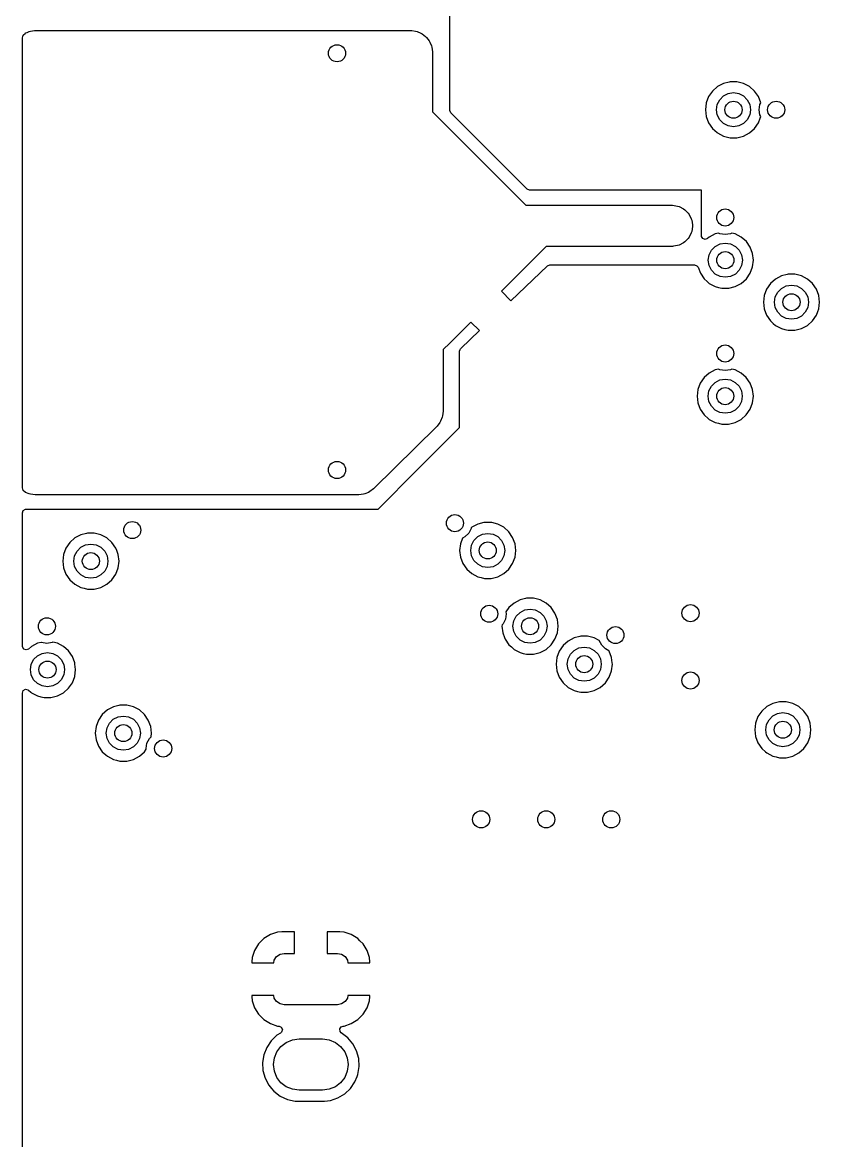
# Model space of a CAD drawing. Extents: x 106.8 to 191.4, y -142.2 to -57.6.
# Drawn here: x 106.76 to 125.44, y -102.57 to -76.39 of the extents above; entities that cross this region are included whole.
import ezdxf

# ---------------------------------------------------------------- set-up
doc = ezdxf.new("R2010")
doc.units = 0
doc.layers.add('BLACK', color=7, linetype='CONTINUOUS')

msp = doc.modelspace()

# ---------------------------------------------------------------- linework, layer by layer
at = {"layer": 'BLACK', "linetype": 'CONTINUOUS'}
for p, q in [((116.775, -77.2165), (116.775, -76.1746)), ((106.763, -76.7554), (106.783, -76.6873)), ((106.783, -76.6873), (106.836, -76.6408)), ((106.836, -76.6408), (106.84, -76.639)), ((106.84, -76.639), (106.875, -76.6246)), ((106.875, -76.6246), (106.923, -76.6047)), ((106.923, -76.6047), (106.955, -76.5961)), ((106.955, -76.5961), (107.046, -76.5842)), ((107.046, -76.5842), (107.062, -76.5821)), ((107.062, -76.5821), (107.078, -76.581)), ((107.078, -76.581), (115.853, -76.581)), ((115.853, -76.581), (115.869, -76.5821)), ((115.869, -76.5821), (115.888, -76.5845)), ((115.888, -76.5845), (115.976, -76.5961)), ((115.976, -76.5961), (116.008, -76.6047)), ((116.008, -76.6047), (116.1, -76.6427)), ((116.1, -76.6427), (116.128, -76.6592)), ((116.128, -76.6592), (116.207, -76.7197)), ((106.763, -87.2778), (106.763, -76.7554)), ((116.207, -76.7197), (116.23, -76.7429)), ((116.23, -76.7429), (116.291, -76.8218)), ((116.291, -76.8218), (116.307, -76.8503)), ((116.307, -76.8503), (116.345, -76.9422)), ((116.345, -76.9422), (116.354, -76.974)), ((116.354, -76.974), (116.368, -77.0808)), ((116.368, -77.0808), (116.369, -77.0973)), ((116.369, -77.0973), (116.369, -78.2715)), ((116.775, -78.4352), (116.775, -77.2165)), ((122.928, -77.998), (122.838, -78.1288)), ((123.047, -77.8926), (122.928, -77.998)), ((123.188, -77.8187), (123.047, -77.8926)), ((123.316, -77.787), (123.188, -77.8187)), ((123.342, -77.7807), (123.316, -77.787)), ((123.501, -77.7807), (123.342, -77.7807)), ((123.531, -77.7882), (123.501, -77.7807)), ((123.655, -77.8187), (123.531, -77.7882)), ((123.796, -77.8926), (123.655, -77.8187)), ((123.915, -77.998), (123.796, -77.8926)), ((123.796, -77.8926), (123.796, -77.8926)), ((124.005, -78.1288), (123.915, -77.998)), ((122.838, -78.1288), (122.781, -78.2774)), ((123.041, -78.3116), (123.098, -78.2001)), ((123.098, -78.2001), (123.186, -78.1116)), ((123.186, -78.1116), (123.298, -78.0548)), ((123.298, -78.0548), (123.421, -78.0352)), ((123.421, -78.0352), (123.545, -78.0548)), ((123.545, -78.0548), (123.657, -78.1116)), ((123.657, -78.1116), (123.745, -78.2001)), ((123.745, -78.2001), (123.802, -78.3116)), ((124.06, -78.2733), (124.005, -78.1288)), ((116.369, -78.2715), (116.369, -78.2715)), ((116.369, -78.2715), (116.369, -78.486)), ((116.369, -78.486), (118.553, -80.6704)), ((116.775, -78.4496), (116.775, -78.4352)), ((116.776, -78.4573), (116.775, -78.4496)), ((116.801, -78.5117), (116.776, -78.4573)), ((117.751, -79.4614), (116.801, -78.5117)), ((122.781, -78.2774), (122.762, -78.4352)), ((122.762, -78.4352), (122.781, -78.593)), ((123.021, -78.4352), (123.041, -78.3116)), ((123.041, -78.5588), (123.021, -78.4352)), ((123.802, -78.3116), (123.821, -78.4352)), ((123.821, -78.4352), (123.802, -78.5588)), ((124.021, -78.4352), (124.04, -78.3116)), ((124.04, -78.5588), (124.021, -78.4352)), ((124.04, -78.3116), (124.06, -78.2733)), ((122.781, -78.593), (122.781, -78.593)), ((122.781, -78.593), (122.838, -78.7416)), ((122.838, -78.7416), (122.928, -78.8724)), ((123.098, -78.6703), (123.041, -78.5588)), ((123.186, -78.7588), (123.098, -78.6703)), ((123.298, -78.8156), (123.186, -78.7588)), ((123.657, -78.7588), (123.545, -78.8156)), ((123.745, -78.6703), (123.657, -78.7588)), ((123.802, -78.5588), (123.745, -78.6703)), ((123.915, -78.8724), (124.005, -78.7416)), ((124.005, -78.7416), (124.048, -78.6295)), ((124.06, -78.5971), (124.04, -78.5588)), ((124.048, -78.6295), (124.06, -78.5971)), ((122.928, -78.8724), (123.036, -78.9686)), ((123.036, -78.9686), (123.047, -78.9778)), ((123.047, -78.9778), (123.188, -79.0517)), ((123.188, -79.0517), (123.249, -79.0667)), ((123.421, -78.8352), (123.298, -78.8156)), ((123.545, -78.8156), (123.421, -78.8352)), ((123.501, -79.0897), (123.655, -79.0517)), ((123.655, -79.0517), (123.796, -78.9778)), ((123.796, -78.9778), (123.915, -78.8724)), ((123.249, -79.0667), (123.342, -79.0897)), ((123.342, -79.0897), (123.342, -79.0897)), ((123.342, -79.0897), (123.501, -79.0897)), ((123.501, -79.0897), (123.501, -79.0897)), ((118.579, -80.2891), (117.751, -79.4614)), ((118.584, -80.2942), (118.579, -80.2891)), ((118.641, -80.3148), (118.584, -80.2942)), ((122.668, -80.3148), (118.641, -80.3148)), ((122.668, -80.6196), (122.668, -80.3148)), ((122.668, -80.3148), (122.668, -80.3148)), ((122.668, -81.3841), (122.668, -80.6196)), ((118.553, -80.6704), (121.973, -80.6704)), ((121.973, -80.6704), (121.992, -80.6719)), ((121.992, -80.6719), (122.112, -80.6909)), ((122.112, -80.6909), (122.149, -80.7031)), ((122.149, -80.7031), (122.248, -80.7535)), ((122.248, -80.7535), (122.28, -80.7767)), ((122.28, -80.7767), (122.359, -80.8552)), ((122.359, -80.8552), (122.382, -80.8871)), ((122.382, -80.8871), (122.432, -80.9861)), ((122.432, -80.9861), (122.445, -81.0236)), ((122.445, -81.0236), (122.462, -81.1333)), ((122.462, -81.1333), (122.462, -81.1727)), ((122.432, -81.3199), (122.382, -81.4189)), ((122.445, -81.2824), (122.432, -81.3199)), ((122.462, -81.1727), (122.445, -81.2824)), ((122.67, -81.4017), (122.668, -81.3841)), ((122.702, -81.4529), (122.67, -81.4017)), ((122.995, -81.3409), (122.854, -81.4148)), ((123.071, -81.3221), (122.995, -81.3409)), ((123.103, -81.3383), (123.071, -81.3221)), ((123.227, -81.3579), (123.103, -81.3383)), ((123.35, -81.3383), (123.227, -81.3579)), ((123.383, -81.3215), (123.35, -81.3383)), ((123.462, -81.3409), (123.383, -81.3215)), ((123.603, -81.4148), (123.462, -81.3409)), ((119.036, -81.6356), (118.884, -81.7873)), ((121.973, -81.6356), (119.036, -81.6356)), ((121.992, -81.634), (121.973, -81.6356)), ((122.018, -81.6299), (121.992, -81.634)), ((122.112, -81.6151), (122.018, -81.6299)), ((122.149, -81.6029), (122.112, -81.6151)), ((122.248, -81.5525), (122.149, -81.6029)), ((122.28, -81.5293), (122.248, -81.5525)), ((122.359, -81.4508), (122.28, -81.5293)), ((122.382, -81.4189), (122.359, -81.4508)), ((122.759, -81.472), (122.702, -81.4529)), ((122.814, -81.4499), (122.759, -81.472)), ((122.854, -81.4148), (122.814, -81.4499)), ((122.905, -81.7223), (122.993, -81.6338)), ((122.993, -81.6338), (123.105, -81.577)), ((123.105, -81.577), (123.229, -81.5574)), ((123.229, -81.5574), (123.352, -81.577)), ((123.352, -81.577), (123.464, -81.6338)), ((123.464, -81.6338), (123.552, -81.7223)), ((123.722, -81.5202), (123.603, -81.4148)), ((123.603, -81.4148), (123.603, -81.4148)), ((123.812, -81.651), (123.722, -81.5202)), ((123.869, -81.7996), (123.812, -81.651)), ((118.884, -81.7873), (117.986, -82.6861)), ((118.884, -81.7873), (118.884, -81.7873)), ((122.829, -81.9574), (122.848, -81.8338)), ((122.848, -81.8338), (122.905, -81.7223)), ((123.552, -81.7223), (123.609, -81.8338)), ((123.609, -81.8338), (123.629, -81.9574)), ((123.888, -81.9574), (123.869, -81.7996)), ((118.205, -82.9059), (119.061, -82.0916)), ((119.061, -82.0916), (119.117, -82.0676)), ((119.117, -82.0676), (119.122, -82.0674)), ((119.122, -82.0674), (122.51, -82.0674)), ((122.51, -82.0674), (122.566, -82.088)), ((122.566, -82.088), (122.592, -82.1241)), ((122.592, -82.1241), (122.645, -82.2638)), ((122.848, -82.081), (122.829, -81.9574)), ((122.905, -82.1925), (122.848, -82.081)), ((122.993, -82.281), (122.905, -82.1925)), ((123.552, -82.1925), (123.464, -82.281)), ((123.609, -82.081), (123.552, -82.1925)), ((123.629, -81.9574), (123.609, -82.081)), ((123.812, -82.2638), (123.869, -82.1152)), ((123.869, -82.1152), (123.888, -81.9574)), ((122.645, -82.2638), (122.735, -82.3946)), ((122.735, -82.3946), (122.804, -82.4558)), ((122.804, -82.4558), (122.854, -82.5)), ((123.105, -82.3378), (122.993, -82.281)), ((123.229, -82.3574), (123.105, -82.3378)), ((123.352, -82.3378), (123.229, -82.3574)), ((123.464, -82.281), (123.352, -82.3378)), ((123.603, -82.5), (123.722, -82.3946)), ((123.722, -82.3946), (123.812, -82.2638)), ((124.405, -82.3986), (124.286, -82.504)), ((124.546, -82.3247), (124.405, -82.3986)), ((124.675, -82.293), (124.546, -82.3247)), ((124.7, -82.2867), (124.675, -82.293)), ((124.859, -82.2867), (124.7, -82.2867)), ((124.889, -82.2942), (124.859, -82.2867)), ((125.013, -82.3247), (124.889, -82.2942)), ((125.154, -82.3986), (125.013, -82.3247)), ((125.273, -82.504), (125.154, -82.3986)), ((125.154, -82.3986), (125.154, -82.3986)), ((117.986, -82.6861), (118.205, -82.9059)), ((122.854, -82.5), (122.995, -82.5739)), ((122.995, -82.5739), (123.072, -82.5929)), ((123.072, -82.5929), (123.149, -82.6119)), ((123.149, -82.6119), (123.149, -82.6119)), ((123.149, -82.6119), (123.308, -82.6119)), ((123.308, -82.6119), (123.462, -82.5739)), ((123.308, -82.6119), (123.308, -82.6119)), ((123.462, -82.5739), (123.603, -82.5)), ((124.196, -82.6348), (124.139, -82.7834)), ((124.286, -82.504), (124.196, -82.6348)), ((124.399, -82.8176), (124.456, -82.7061)), ((124.456, -82.7061), (124.544, -82.6176)), ((124.544, -82.6176), (124.656, -82.5608)), ((124.656, -82.5608), (124.779, -82.5412)), ((124.779, -82.5412), (124.903, -82.5608)), ((124.903, -82.5608), (125.015, -82.6176)), ((125.015, -82.6176), (125.103, -82.7061)), ((125.103, -82.7061), (125.16, -82.8176)), ((125.363, -82.6348), (125.273, -82.504)), ((125.42, -82.7834), (125.363, -82.6348)), ((124.139, -82.7834), (124.12, -82.9412)), ((124.12, -82.9412), (124.139, -83.099)), ((124.379, -82.9412), (124.399, -82.8176)), ((124.399, -83.0648), (124.379, -82.9412)), ((125.16, -82.8176), (125.179, -82.9412)), ((125.179, -82.9412), (125.16, -83.0648)), ((125.439, -82.9412), (125.42, -82.7834)), ((125.42, -83.099), (125.439, -82.9412)), ((124.139, -83.099), (124.196, -83.2476)), ((124.456, -83.1763), (124.399, -83.0648)), ((124.544, -83.2648), (124.456, -83.1763)), ((125.103, -83.1763), (125.015, -83.2648)), ((125.16, -83.0648), (125.103, -83.1763)), ((125.363, -83.2476), (125.397, -83.1596)), ((125.397, -83.1596), (125.42, -83.099)), ((117.267, -83.4045), (116.775, -83.8969)), ((117.469, -83.6063), (117.267, -83.4045)), ((124.196, -83.2476), (124.196, -83.2476)), ((124.196, -83.2476), (124.286, -83.3784)), ((124.286, -83.3784), (124.353, -83.4378)), ((124.353, -83.4378), (124.405, -83.4838)), ((124.405, -83.4838), (124.546, -83.5577)), ((124.656, -83.3216), (124.544, -83.2648)), ((124.779, -83.3412), (124.656, -83.3216)), ((124.903, -83.3216), (124.779, -83.3412)), ((125.015, -83.2648), (124.903, -83.3216)), ((125.013, -83.5577), (125.154, -83.4838)), ((125.154, -83.4838), (125.273, -83.3784)), ((125.273, -83.3784), (125.363, -83.2476)), ((117.031, -84.0226), (117.469, -83.6063)), ((124.546, -83.5577), (124.623, -83.5767)), ((124.623, -83.5767), (124.7, -83.5957)), ((124.7, -83.5957), (124.7, -83.5957)), ((124.7, -83.5957), (124.859, -83.5957)), ((124.859, -83.5957), (125.013, -83.5577)), ((124.859, -83.5957), (124.859, -83.5957)), ((116.775, -83.8969), (116.623, -84.0486)), ((116.775, -83.8969), (116.775, -83.8969)), ((117.025, -84.0298), (117.031, -84.0226)), ((116.623, -84.0486), (116.623, -84.259)), ((116.623, -84.259), (116.623, -84.259)), ((116.623, -84.259), (116.623, -84.2631)), ((116.623, -84.2631), (116.623, -84.2631)), ((116.623, -84.2631), (116.623, -85.4787)), ((117.004, -84.0863), (117.018, -84.0486)), ((117.004, -85.1408), (117.004, -84.0863)), ((117.018, -84.0486), (117.025, -84.0298)), ((122.993, -84.5243), (122.853, -84.5982)), ((123.071, -84.5052), (122.993, -84.5243)), ((123.103, -84.5217), (123.071, -84.5052)), ((123.227, -84.5413), (123.103, -84.5217)), ((123.351, -84.5217), (123.227, -84.5413)), ((123.383, -84.5052), (123.351, -84.5217)), ((123.461, -84.5243), (123.383, -84.5052)), ((123.602, -84.5982), (123.461, -84.5243)), ((122.734, -84.7036), (122.643, -84.8344)), ((122.853, -84.5982), (122.734, -84.7036)), ((122.992, -84.8172), (123.103, -84.7604)), ((123.103, -84.7604), (123.227, -84.7408)), ((123.227, -84.7408), (123.351, -84.7604)), ((123.351, -84.7604), (123.462, -84.8172)), ((123.721, -84.7036), (123.602, -84.5982)), ((123.602, -84.5982), (123.602, -84.5982)), ((123.811, -84.8344), (123.721, -84.7036)), ((122.587, -84.983), (122.568, -85.1408)), ((122.643, -84.8344), (122.587, -84.983)), ((122.827, -85.1408), (122.847, -85.0172)), ((122.847, -85.0172), (122.903, -84.9057)), ((122.903, -84.9057), (122.992, -84.8172)), ((123.462, -84.8172), (123.551, -84.9057)), ((123.551, -84.9057), (123.608, -85.0172)), ((123.608, -85.0172), (123.627, -85.1408)), ((123.867, -84.983), (123.811, -84.8344)), ((123.886, -85.1408), (123.867, -84.983)), ((117.004, -85.8774), (117.004, -85.1408)), ((122.568, -85.1408), (122.587, -85.2986)), ((122.587, -85.2986), (122.587, -85.2986)), ((122.587, -85.2986), (122.643, -85.4472)), ((122.847, -85.2644), (122.827, -85.1408)), ((122.903, -85.3759), (122.847, -85.2644)), ((123.608, -85.2644), (123.551, -85.3759)), ((123.627, -85.1408), (123.608, -85.2644)), ((123.811, -85.4472), (123.867, -85.2986)), ((123.867, -85.2986), (123.886, -85.1408)), ((116.622, -85.4953), (116.608, -85.6031)), ((116.623, -85.4787), (116.622, -85.4953)), ((122.643, -85.4472), (122.734, -85.578)), ((122.734, -85.578), (122.836, -85.6684)), ((122.992, -85.4644), (122.903, -85.3759)), ((123.103, -85.5212), (122.992, -85.4644)), ((123.227, -85.5408), (123.103, -85.5212)), ((123.351, -85.5212), (123.227, -85.5408)), ((123.462, -85.4644), (123.351, -85.5212)), ((123.551, -85.3759), (123.462, -85.4644)), ((123.602, -85.6834), (123.721, -85.578)), ((123.721, -85.578), (123.811, -85.4472)), ((116.466, -85.8547), (114.999, -87.3002)), ((116.477, -85.8422), (116.466, -85.8547)), ((116.544, -85.7564), (116.477, -85.8422)), ((116.56, -85.7277), (116.544, -85.7564)), ((116.599, -85.6351), (116.56, -85.7277)), ((116.608, -85.6031), (116.599, -85.6351)), ((122.836, -85.6684), (122.853, -85.6834)), ((122.853, -85.6834), (122.993, -85.7573)), ((122.993, -85.7573), (123.07, -85.7763)), ((123.07, -85.7763), (123.148, -85.7953)), ((123.148, -85.7953), (123.148, -85.7953)), ((123.148, -85.7953), (123.307, -85.7953)), ((123.307, -85.7953), (123.461, -85.7573)), ((123.307, -85.7953), (123.307, -85.7953)), ((123.461, -85.7573), (123.602, -85.6834)), ((116.014, -86.868), (117.004, -85.8774)), ((115.099, -87.7824), (116.014, -86.868)), ((106.763, -87.2823), (106.763, -87.2778)), ((106.785, -87.3496), (106.763, -87.2823)), ((106.84, -87.3942), (106.785, -87.3496)), ((106.923, -87.4285), (106.84, -87.3942)), ((106.955, -87.4371), (106.923, -87.4285)), ((114.782, -87.429), (114.751, -87.4373)), ((114.873, -87.3916), (114.782, -87.429)), ((114.902, -87.3754), (114.873, -87.3916)), ((114.987, -87.3109), (114.902, -87.3754)), ((114.999, -87.3002), (114.987, -87.3109)), ((107.062, -87.4511), (106.955, -87.4371)), ((107.078, -87.4522), (107.062, -87.4511)), ((114.629, -87.4522), (107.078, -87.4522)), ((114.645, -87.4511), (114.629, -87.4522)), ((114.751, -87.4373), (114.645, -87.4511)), ((106.763, -87.8703), (106.783, -87.8138)), ((106.763, -87.9856), (106.763, -87.8703)), ((106.783, -87.8138), (106.835, -87.7837)), ((106.835, -87.7837), (106.85, -87.7824)), ((106.85, -87.7824), (115.099, -87.7824)), ((115.099, -87.7824), (115.099, -87.7824)), ((106.763, -89.0016), (106.763, -87.9856)), ((117.29, -88.2094), (117.28, -88.2187)), ((117.431, -88.1355), (117.29, -88.2094)), ((117.572, -88.1007), (117.431, -88.1355)), ((117.585, -88.0975), (117.572, -88.1007)), ((117.744, -88.0975), (117.585, -88.0975)), ((117.757, -88.1007), (117.744, -88.0975)), ((117.898, -88.1355), (117.757, -88.1007)), ((118.039, -88.2094), (117.898, -88.1355)), ((118.158, -88.3148), (118.039, -88.2094)), ((118.039, -88.2094), (118.039, -88.2094)), ((107.994, -88.459), (107.875, -88.5644)), ((108.134, -88.3851), (107.994, -88.459)), ((108.263, -88.3534), (108.134, -88.3851)), ((108.289, -88.3471), (108.263, -88.3534)), ((108.448, -88.3471), (108.289, -88.3471)), ((108.478, -88.3546), (108.448, -88.3471)), ((108.602, -88.3851), (108.478, -88.3546)), ((108.743, -88.459), (108.602, -88.3851)), ((108.862, -88.5644), (108.743, -88.459)), ((108.743, -88.459), (108.743, -88.459)), ((117.073, -88.466), (117.024, -88.5942)), ((117.131, -88.4362), (117.073, -88.466)), ((117.22, -88.3477), (117.131, -88.4362)), ((117.277, -88.2362), (117.22, -88.3477)), ((117.28, -88.2187), (117.277, -88.2362)), ((117.341, -88.5169), (117.429, -88.4284)), ((117.429, -88.4284), (117.541, -88.3716)), ((117.541, -88.3716), (117.665, -88.352)), ((117.665, -88.352), (117.788, -88.3716)), ((117.788, -88.3716), (117.9, -88.4284)), ((117.9, -88.4284), (117.988, -88.5169)), ((118.248, -88.4456), (118.158, -88.3148)), ((118.305, -88.5942), (118.248, -88.4456)), ((107.784, -88.6952), (107.728, -88.8438)), ((107.875, -88.5644), (107.784, -88.6952)), ((108.044, -88.7665), (108.133, -88.678)), ((108.133, -88.678), (108.244, -88.6212)), ((108.244, -88.6212), (108.368, -88.6016)), ((108.368, -88.6016), (108.492, -88.6212)), ((108.492, -88.6212), (108.603, -88.678)), ((108.603, -88.678), (108.692, -88.7665)), ((108.952, -88.6952), (108.862, -88.5644)), ((108.973, -88.752), (108.952, -88.6952)), ((117.024, -88.5942), (117.005, -88.752)), ((117.265, -88.752), (117.284, -88.6284)), ((117.284, -88.6284), (117.341, -88.5169)), ((117.988, -88.5169), (118.045, -88.6284)), ((118.045, -88.6284), (118.065, -88.752)), ((118.324, -88.752), (118.305, -88.5942)), ((107.728, -88.8438), (107.709, -89.0016)), ((107.968, -89.0016), (107.988, -88.878)), ((107.988, -88.878), (108.044, -88.7665)), ((108.692, -88.7665), (108.749, -88.878)), ((108.749, -88.878), (108.768, -89.0016)), ((109.008, -88.8438), (108.973, -88.752)), ((109.027, -89.0016), (109.008, -88.8438)), ((117.005, -88.752), (117.024, -88.9098)), ((117.024, -88.9098), (117.024, -88.9098)), ((117.024, -88.9098), (117.081, -89.0584)), ((117.284, -88.8756), (117.265, -88.752)), ((117.341, -88.9871), (117.284, -88.8756)), ((117.429, -89.0756), (117.341, -88.9871)), ((117.988, -88.9871), (117.9, -89.0756)), ((118.045, -88.8756), (117.988, -88.9871)), ((118.065, -88.752), (118.045, -88.8756)), ((118.248, -89.0584), (118.305, -88.9098)), ((118.305, -88.9098), (118.324, -88.752)), ((106.763, -90.5256), (106.763, -89.0016)), ((107.709, -89.0016), (107.728, -89.1594)), ((107.728, -89.1594), (107.728, -89.1594)), ((107.728, -89.1594), (107.784, -89.308)), ((107.988, -89.1252), (107.968, -89.0016)), ((108.044, -89.2367), (107.988, -89.1252)), ((108.133, -89.3252), (108.044, -89.2367)), ((108.692, -89.2367), (108.603, -89.3252)), ((108.749, -89.1252), (108.692, -89.2367)), ((108.768, -89.0016), (108.749, -89.1252)), ((108.952, -89.308), (109.008, -89.1594)), ((109.008, -89.1594), (109.027, -89.0016)), ((117.081, -89.0584), (117.171, -89.1892)), ((117.171, -89.1892), (117.29, -89.2946)), ((117.541, -89.1324), (117.429, -89.0756)), ((117.665, -89.152), (117.541, -89.1324)), ((117.788, -89.1324), (117.665, -89.152)), ((117.9, -89.0756), (117.788, -89.1324)), ((118.039, -89.2946), (118.158, -89.1892)), ((118.158, -89.1892), (118.248, -89.0584)), ((107.784, -89.308), (107.875, -89.4388)), ((107.875, -89.4388), (107.994, -89.5442)), ((108.244, -89.382), (108.133, -89.3252)), ((108.368, -89.4016), (108.244, -89.382)), ((108.492, -89.382), (108.368, -89.4016)), ((108.603, -89.3252), (108.492, -89.382)), ((108.743, -89.5442), (108.862, -89.4388)), ((108.862, -89.4388), (108.952, -89.308)), ((117.29, -89.2946), (117.29, -89.2946)), ((117.29, -89.2946), (117.431, -89.3684)), ((117.431, -89.3684), (117.508, -89.3875)), ((117.508, -89.3875), (117.585, -89.4065)), ((117.585, -89.4065), (117.585, -89.4065)), ((117.585, -89.4065), (117.744, -89.4065)), ((117.744, -89.4065), (117.898, -89.3684)), ((117.744, -89.4065), (117.744, -89.4065)), ((117.898, -89.3684), (118.039, -89.2946)), ((107.994, -89.5442), (107.994, -89.5442)), ((107.994, -89.5442), (108.134, -89.6181)), ((108.134, -89.6181), (108.211, -89.6371)), ((108.211, -89.6371), (108.289, -89.6561)), ((108.289, -89.6561), (108.289, -89.6561)), ((108.289, -89.6561), (108.448, -89.6561)), ((108.448, -89.6561), (108.602, -89.6181)), ((108.448, -89.6561), (108.448, -89.6561)), ((108.602, -89.6181), (108.743, -89.5442)), ((118.281, -89.983), (118.162, -90.0884)), ((118.421, -89.9091), (118.281, -89.983)), ((118.55, -89.8774), (118.421, -89.9091)), ((118.576, -89.8711), (118.55, -89.8774)), ((118.735, -89.8711), (118.576, -89.8711)), ((118.765, -89.8786), (118.735, -89.8711)), ((118.889, -89.9091), (118.765, -89.8786)), ((119.03, -89.983), (118.889, -89.9091)), ((119.149, -90.0884), (119.03, -89.983)), ((119.03, -89.983), (119.03, -89.983)), ((118.099, -90.2341), (118.079, -90.3577)), ((118.162, -90.0884), (118.092, -90.1893)), ((118.092, -90.1893), (118.099, -90.2341)), ((118.275, -90.402), (118.331, -90.2905)), ((118.331, -90.2905), (118.42, -90.202)), ((118.42, -90.202), (118.531, -90.1452)), ((118.531, -90.1452), (118.655, -90.1256)), ((118.655, -90.1256), (118.779, -90.1452)), ((118.779, -90.1452), (118.89, -90.202)), ((118.89, -90.202), (118.979, -90.2905)), ((118.979, -90.2905), (119.036, -90.402)), ((119.239, -90.2192), (119.149, -90.0884)), ((119.295, -90.3678), (119.239, -90.2192)), ((106.763, -90.9941), (106.763, -90.5256)), ((118, -90.492), (117.996, -90.5256)), ((117.996, -90.5256), (118.015, -90.6834)), ((118.023, -90.4692), (118, -90.492)), ((118.079, -90.3577), (118.023, -90.4692)), ((118.255, -90.5256), (118.275, -90.402)), ((118.275, -90.6492), (118.255, -90.5256)), ((119.036, -90.402), (119.055, -90.5256)), ((119.055, -90.5256), (119.036, -90.6492)), ((119.314, -90.5256), (119.295, -90.3678)), ((119.295, -90.6834), (119.314, -90.5256)), ((118.015, -90.6834), (118.055, -90.7882)), ((118.055, -90.7882), (118.071, -90.832)), ((118.071, -90.832), (118.162, -90.9628)), ((118.331, -90.7607), (118.275, -90.6492)), ((118.42, -90.8492), (118.331, -90.7607)), ((118.979, -90.7607), (118.89, -90.8492)), ((119.036, -90.6492), (118.979, -90.7607)), ((119.149, -90.9628), (119.239, -90.832)), ((119.239, -90.832), (119.295, -90.6834)), ((119.691, -90.7981), (119.551, -90.872)), ((119.82, -90.7664), (119.691, -90.7981)), ((119.846, -90.7601), (119.82, -90.7664)), ((120.005, -90.7601), (119.846, -90.7601)), ((120.035, -90.7676), (120.005, -90.7601)), ((120.159, -90.7981), (120.035, -90.7676)), ((120.278, -90.8606), (120.159, -90.7981)), ((106.764, -91.0117), (106.763, -90.9941)), ((106.796, -91.063), (106.764, -91.0117)), ((106.853, -91.082), (106.796, -91.063)), ((106.909, -91.0599), (106.853, -91.082)), ((106.978, -90.999), (106.909, -91.0599)), ((107.118, -90.9251), (106.978, -90.999)), ((107.205, -90.9037), (107.118, -90.9251)), ((107.215, -90.9086), (107.205, -90.9037)), ((107.338, -90.9281), (107.215, -90.9086)), ((107.462, -90.9086), (107.338, -90.9281)), ((107.48, -90.8991), (107.462, -90.9086)), ((107.586, -90.9251), (107.48, -90.8991)), ((107.727, -90.999), (107.586, -90.9251)), ((107.846, -91.1044), (107.727, -90.999)), ((107.727, -90.999), (107.727, -90.999)), ((118.162, -90.9628), (118.217, -91.0117)), ((118.217, -91.0117), (118.281, -91.0682)), ((118.281, -91.0682), (118.421, -91.1421)), ((118.531, -90.906), (118.42, -90.8492)), ((118.655, -90.9256), (118.531, -90.906)), ((118.779, -90.906), (118.655, -90.9256)), ((118.89, -90.8492), (118.779, -90.906)), ((118.889, -91.1421), (119.03, -91.0682)), ((119.03, -91.0682), (119.149, -90.9628)), ((119.432, -90.9774), (119.341, -91.1082)), ((119.551, -90.872), (119.432, -90.9774)), ((119.601, -91.1795), (119.69, -91.091)), ((119.69, -91.091), (119.801, -91.0342)), ((119.801, -91.0342), (119.925, -91.0146)), ((119.925, -91.0146), (120.049, -91.0342)), ((120.049, -91.0342), (120.16, -91.091)), ((120.16, -91.091), (120.249, -91.1795)), ((120.333, -90.9684), (120.278, -90.8606)), ((120.421, -91.0568), (120.333, -90.9684)), ((120.502, -91.0979), (120.421, -91.0568)), ((106.972, -91.418), (107.028, -91.3065)), ((107.028, -91.3065), (107.117, -91.218)), ((107.117, -91.218), (107.228, -91.1612)), ((107.228, -91.1612), (107.352, -91.1416)), ((107.352, -91.1416), (107.476, -91.1612)), ((107.476, -91.1612), (107.587, -91.218)), ((107.587, -91.218), (107.676, -91.3065)), ((107.676, -91.3065), (107.733, -91.418)), ((107.936, -91.2352), (107.846, -91.1044)), ((107.992, -91.3838), (107.936, -91.2352)), ((118.421, -91.1421), (118.498, -91.1611)), ((118.498, -91.1611), (118.576, -91.1801)), ((118.576, -91.1801), (118.576, -91.1801)), ((118.576, -91.1801), (118.735, -91.1801)), ((118.735, -91.1801), (118.889, -91.1421)), ((118.735, -91.1801), (118.735, -91.1801)), ((119.285, -91.2568), (119.266, -91.4146)), ((119.341, -91.1082), (119.285, -91.2568)), ((119.525, -91.4146), (119.545, -91.291)), ((119.545, -91.291), (119.601, -91.1795)), ((120.249, -91.1795), (120.306, -91.291)), ((120.306, -91.291), (120.325, -91.4146)), ((120.509, -91.1082), (120.502, -91.0979)), ((120.565, -91.2568), (120.509, -91.1082)), ((120.581, -91.3838), (120.565, -91.2568)), ((120.565, -91.2568), (120.565, -91.2568)), ((106.952, -91.5416), (106.972, -91.418)), ((106.972, -91.6652), (106.952, -91.5416)), ((107.733, -91.418), (107.752, -91.5416)), ((107.752, -91.5416), (107.733, -91.6652)), ((107.996, -91.4146), (107.992, -91.3838)), ((107.992, -91.6994), (108.011, -91.5416)), ((108.011, -91.5416), (107.996, -91.4146)), ((119.266, -91.4146), (119.285, -91.5724)), ((119.285, -91.5724), (119.285, -91.5724)), ((119.285, -91.5724), (119.341, -91.721)), ((119.545, -91.5382), (119.525, -91.4146)), ((119.601, -91.6497), (119.545, -91.5382)), ((120.306, -91.5382), (120.249, -91.6497)), ((120.325, -91.4146), (120.306, -91.5382)), ((120.509, -91.721), (120.565, -91.5724)), ((120.565, -91.5724), (120.584, -91.4146)), ((120.584, -91.4146), (120.581, -91.3838)), ((107.028, -91.7767), (106.972, -91.6652)), ((107.117, -91.8652), (107.028, -91.7767)), ((107.228, -91.922), (107.117, -91.8652)), ((107.587, -91.8652), (107.476, -91.922)), ((107.676, -91.7767), (107.587, -91.8652)), ((107.733, -91.6652), (107.676, -91.7767)), ((107.846, -91.9788), (107.936, -91.848)), ((107.936, -91.848), (107.992, -91.6994)), ((119.341, -91.721), (119.432, -91.8518)), ((119.432, -91.8518), (119.551, -91.9572)), ((119.69, -91.7382), (119.601, -91.6497)), ((119.801, -91.795), (119.69, -91.7382)), ((119.925, -91.8146), (119.801, -91.795)), ((120.049, -91.795), (119.925, -91.8146)), ((120.16, -91.7382), (120.049, -91.795)), ((120.249, -91.6497), (120.16, -91.7382)), ((120.3, -91.9572), (120.419, -91.8518)), ((120.419, -91.8518), (120.509, -91.721)), ((106.763, -92.0891), (106.783, -92.0326)), ((106.763, -93.0278), (106.763, -92.0891)), ((106.783, -92.0326), (106.835, -92.0025)), ((106.835, -92.0025), (106.894, -92.0129)), ((106.894, -92.0129), (106.909, -92.0233)), ((106.909, -92.0233), (106.961, -92.0691)), ((106.961, -92.0691), (106.978, -92.0842)), ((106.978, -92.0842), (107.118, -92.1581)), ((107.352, -91.9416), (107.228, -91.922)), ((107.476, -91.922), (107.352, -91.9416)), ((107.586, -92.1581), (107.727, -92.0842)), ((107.727, -92.0842), (107.846, -91.9788)), ((119.551, -91.9572), (119.551, -91.9572)), ((119.551, -91.9572), (119.691, -92.0311)), ((119.691, -92.0311), (119.768, -92.0501)), ((119.768, -92.0501), (119.846, -92.0691)), ((119.846, -92.0691), (119.846, -92.0691)), ((119.846, -92.0691), (120.005, -92.0691)), ((120.005, -92.0691), (120.159, -92.0311)), ((120.005, -92.0691), (120.005, -92.0691)), ((120.159, -92.0311), (120.3, -91.9572)), ((107.118, -92.1581), (107.195, -92.1771)), ((107.195, -92.1771), (107.273, -92.1961)), ((107.273, -92.1961), (107.273, -92.1961)), ((107.273, -92.1961), (107.432, -92.1961)), ((107.432, -92.1961), (107.586, -92.1581)), ((107.432, -92.1961), (107.432, -92.1961)), ((109.024, -92.3796), (108.895, -92.4114)), ((109.05, -92.3733), (109.024, -92.3796)), ((109.209, -92.3733), (109.05, -92.3733)), ((109.239, -92.3808), (109.209, -92.3733)), ((109.363, -92.4114), (109.239, -92.3808)), ((124.343, -92.3323), (124.202, -92.4062)), ((124.471, -92.3006), (124.343, -92.3323)), ((124.497, -92.2943), (124.471, -92.3006)), ((124.656, -92.2943), (124.497, -92.2943)), ((124.686, -92.3018), (124.656, -92.2943)), ((124.81, -92.3323), (124.686, -92.3018)), ((124.951, -92.4062), (124.81, -92.3323)), ((108.636, -92.5906), (108.545, -92.7214)), ((108.755, -92.4852), (108.636, -92.5906)), ((108.895, -92.4114), (108.755, -92.4852)), ((108.894, -92.7042), (109.006, -92.6474)), ((109.006, -92.6474), (109.129, -92.6278)), ((109.129, -92.6278), (109.253, -92.6474)), ((109.253, -92.6474), (109.364, -92.7042)), ((109.504, -92.4852), (109.363, -92.4114)), ((109.623, -92.5906), (109.504, -92.4852)), ((109.504, -92.4852), (109.504, -92.4852)), ((109.713, -92.7214), (109.623, -92.5906)), ((123.993, -92.6424), (123.936, -92.791)), ((124.083, -92.5116), (123.993, -92.6424)), ((124.202, -92.4062), (124.083, -92.5116)), ((124.253, -92.7137), (124.341, -92.6252)), ((124.341, -92.6252), (124.453, -92.5684)), ((124.453, -92.5684), (124.576, -92.5488)), ((124.576, -92.5488), (124.7, -92.5684)), ((124.7, -92.5684), (124.811, -92.6252)), ((124.811, -92.6252), (124.9, -92.7137)), ((125.07, -92.5116), (124.951, -92.4062)), ((124.951, -92.4062), (124.951, -92.4062)), ((125.16, -92.6424), (125.07, -92.5116)), ((125.216, -92.791), (125.16, -92.6424)), ((108.489, -92.87), (108.47, -93.0278)), ((108.545, -92.7214), (108.489, -92.87)), ((108.729, -93.0278), (108.749, -92.9042)), ((108.749, -92.9042), (108.806, -92.7927)), ((108.806, -92.7927), (108.894, -92.7042)), ((109.364, -92.7042), (109.453, -92.7927)), ((109.453, -92.7927), (109.51, -92.9042)), ((109.51, -92.9042), (109.529, -93.0278)), ((109.769, -92.87), (109.713, -92.7214)), ((109.779, -92.9488), (109.769, -92.87)), ((123.936, -92.791), (123.917, -92.9488)), ((124.176, -92.9488), (124.196, -92.8252)), ((124.196, -92.8252), (124.253, -92.7137)), ((124.9, -92.7137), (124.957, -92.8252)), ((124.957, -92.8252), (124.976, -92.9488)), ((125.236, -92.9488), (125.216, -92.791)), ((106.763, -94.0816), (106.763, -93.0278)), ((108.47, -93.0278), (108.489, -93.1856)), ((108.489, -93.1856), (108.489, -93.1856)), ((108.489, -93.1856), (108.545, -93.3342)), ((108.749, -93.1514), (108.729, -93.0278)), ((108.806, -93.2629), (108.749, -93.1514)), ((109.51, -93.1514), (109.453, -93.2629)), ((109.529, -93.0278), (109.51, -93.1514)), ((109.681, -93.2645), (109.738, -93.153)), ((109.738, -93.153), (109.778, -93.1127)), ((109.778, -93.1127), (109.788, -93.0278)), ((109.788, -93.0278), (109.779, -92.9488)), ((123.917, -92.9488), (123.936, -93.1066)), ((123.936, -93.1066), (123.936, -93.1066)), ((123.936, -93.1066), (123.993, -93.2552)), ((124.196, -93.0724), (124.176, -92.9488)), ((124.253, -93.1839), (124.196, -93.0724)), ((124.341, -93.2724), (124.253, -93.1839)), ((124.9, -93.1839), (124.811, -93.2724)), ((124.957, -93.0724), (124.9, -93.1839)), ((124.976, -92.9488), (124.957, -93.0724)), ((125.16, -93.2552), (125.216, -93.1066)), ((125.216, -93.1066), (125.236, -92.9488)), ((108.545, -93.3342), (108.636, -93.465)), ((108.894, -93.3514), (108.806, -93.2629)), ((109.006, -93.4082), (108.894, -93.3514)), ((109.129, -93.4278), (109.006, -93.4082)), ((109.253, -93.4082), (109.129, -93.4278)), ((109.364, -93.3514), (109.253, -93.4082)), ((109.453, -93.2629), (109.364, -93.3514)), ((109.623, -93.465), (109.664, -93.4049)), ((109.661, -93.3881), (109.681, -93.2645)), ((109.664, -93.4049), (109.661, -93.3881)), ((123.993, -93.2552), (124.083, -93.386)), ((124.083, -93.386), (124.172, -93.4651)), ((124.453, -93.3292), (124.341, -93.2724)), ((124.576, -93.3488), (124.453, -93.3292)), ((124.7, -93.3292), (124.576, -93.3488)), ((124.811, -93.2724), (124.7, -93.3292)), ((124.951, -93.4914), (125.07, -93.386)), ((125.07, -93.386), (125.16, -93.2552)), ((108.636, -93.465), (108.719, -93.539)), ((108.719, -93.539), (108.755, -93.5704)), ((108.755, -93.5704), (108.895, -93.6443)), ((108.895, -93.6443), (108.972, -93.6633)), ((108.972, -93.6633), (109.05, -93.6823)), ((109.05, -93.6823), (109.05, -93.6823)), ((109.05, -93.6823), (109.209, -93.6823)), ((109.209, -93.6823), (109.363, -93.6443)), ((109.209, -93.6823), (109.209, -93.6823)), ((109.363, -93.6443), (109.504, -93.5704)), ((109.504, -93.5704), (109.623, -93.465)), ((124.172, -93.4651), (124.202, -93.4914)), ((124.202, -93.4914), (124.343, -93.5653)), ((124.343, -93.5653), (124.42, -93.5843)), ((124.42, -93.5843), (124.497, -93.6033)), ((124.497, -93.6033), (124.497, -93.6033)), ((124.497, -93.6033), (124.656, -93.6033)), ((124.656, -93.6033), (124.81, -93.5653)), ((124.656, -93.6033), (124.656, -93.6033)), ((124.81, -93.5653), (124.951, -93.4914)), ((106.763, -98.4056), (106.763, -94.0816)), ((112.422, -97.838), (112.296, -97.9633)), ((112.573, -97.7449), (112.422, -97.838)), ((112.741, -97.6892), (112.573, -97.7449)), ((112.842, -97.6788), (112.741, -97.6892)), ((112.847, -97.6786), (112.842, -97.6788)), ((113.139, -97.6786), (112.847, -97.6786)), ((113.139, -98.1866), (113.139, -97.6786)), ((113.139, -97.6786), (113.139, -97.6786)), ((114.193, -97.6786), (113.901, -97.6786)), ((113.901, -97.6786), (113.901, -97.6786)), ((113.901, -97.6786), (113.901, -98.1866)), ((114.198, -97.6788), (114.193, -97.6786)), ((114.299, -97.6892), (114.198, -97.6788)), ((114.468, -97.7449), (114.299, -97.6892)), ((114.618, -97.838), (114.468, -97.7449)), ((114.667, -97.8866), (114.618, -97.838)), ((114.744, -97.9633), (114.667, -97.8866)), ((112.203, -98.1141), (112.148, -98.2823)), ((112.296, -97.9633), (112.203, -98.1141)), ((114.837, -98.1141), (114.744, -97.9633)), ((114.892, -98.2823), (114.837, -98.1141)), ((106.763, -98.818), (106.763, -98.4056)), ((112.148, -98.2823), (112.137, -98.3839)), ((112.137, -98.3839), (112.137, -98.3883)), ((112.137, -98.3883), (112.137, -98.4056)), ((112.137, -98.4056), (112.651, -98.4056)), ((112.137, -98.4056), (112.137, -98.4056)), ((112.651, -98.4056), (112.664, -98.3409)), ((112.664, -98.3409), (112.718, -98.2598)), ((112.718, -98.2598), (112.799, -98.2056)), ((112.799, -98.2056), (112.895, -98.1866)), ((112.895, -98.1866), (113.139, -98.1866)), ((113.901, -98.1866), (114.145, -98.1866)), ((114.145, -98.1866), (114.241, -98.2056)), ((114.241, -98.2056), (114.322, -98.2598)), ((114.322, -98.2598), (114.376, -98.3409)), ((114.376, -98.3409), (114.389, -98.4056)), ((114.389, -98.4056), (114.903, -98.4056)), ((114.903, -98.3839), (114.892, -98.2823)), ((114.903, -98.3883), (114.903, -98.3839)), ((114.903, -98.4056), (114.903, -98.3883)), ((114.903, -98.4056), (114.903, -98.4056)), ((106.763, -99.1849), (106.763, -98.818)), ((106.763, -107.905), (106.763, -99.1849)), ((112.651, -99.1676), (112.137, -99.1676)), ((112.137, -99.1676), (112.137, -99.1676)), ((112.137, -99.1676), (112.137, -99.1849)), ((112.137, -99.1849), (112.137, -99.1893)), ((112.137, -99.1893), (112.148, -99.2909)), ((112.664, -99.2323), (112.651, -99.1676)), ((114.389, -99.1676), (114.376, -99.2323)), ((114.903, -99.1676), (114.389, -99.1676)), ((114.892, -99.2909), (114.903, -99.1893)), ((114.903, -99.1849), (114.903, -99.1676)), ((114.903, -99.1676), (114.903, -99.1676)), ((114.903, -99.1893), (114.903, -99.1849)), ((112.148, -99.2909), (112.203, -99.4591)), ((112.203, -99.4591), (112.296, -99.6099)), ((112.718, -99.3134), (112.664, -99.2323)), ((112.799, -99.3676), (112.718, -99.3134)), ((112.895, -99.3866), (112.799, -99.3676)), ((114.145, -99.3866), (112.895, -99.3866)), ((114.241, -99.3676), (114.145, -99.3866)), ((114.322, -99.3134), (114.241, -99.3676)), ((114.376, -99.2323), (114.322, -99.3134)), ((114.744, -99.6099), (114.837, -99.4591)), ((114.837, -99.4591), (114.892, -99.2909)), ((112.296, -99.6099), (112.422, -99.7352)), ((114.618, -99.7352), (114.744, -99.6099)), ((112.422, -99.7352), (112.573, -99.8283)), ((112.573, -99.8283), (112.741, -99.884)), ((112.741, -99.884), (112.775, -99.8875)), ((112.775, -99.8875), (112.829, -99.9137)), ((112.829, -99.9137), (112.854, -99.9686)), ((112.854, -99.9686), (112.837, -100.026)), ((114.198, -99.9515), (114.233, -99.9021)), ((114.204, -100.011), (114.198, -99.9515)), ((114.233, -99.9021), (114.274, -99.8866)), ((114.274, -99.8866), (114.299, -99.884)), ((114.299, -99.884), (114.468, -99.8283)), ((114.468, -99.8283), (114.618, -99.7352)), ((112.59, -100.23), (112.486, -100.384)), ((112.725, -100.102), (112.59, -100.23)), ((112.811, -100.05), (112.725, -100.102)), ((112.837, -100.026), (112.811, -100.05)), ((112.945, -100.267), (113.09, -100.207)), ((113.09, -100.207), (113.245, -100.187)), ((113.245, -100.187), (113.795, -100.187)), ((113.795, -100.187), (113.95, -100.207)), ((113.95, -100.207), (114.095, -100.267)), ((114.233, -100.041), (114.204, -100.011)), ((114.231, -100.044), (114.233, -100.041)), ((114.386, -100.163), (114.231, -100.044)), ((114.507, -100.304), (114.386, -100.163)), ((112.486, -100.384), (112.417, -100.557)), ((112.666, -100.631), (112.725, -100.487)), ((112.725, -100.487), (112.821, -100.362)), ((112.821, -100.362), (112.945, -100.267)), ((114.095, -100.267), (114.219, -100.362)), ((114.219, -100.362), (114.315, -100.487)), ((114.315, -100.487), (114.375, -100.631)), ((114.594, -100.468), (114.507, -100.304)), ((114.507, -100.304), (114.507, -100.304)), ((114.643, -100.648), (114.594, -100.468)), ((112.417, -100.557), (112.387, -100.74)), ((112.387, -100.74), (112.397, -100.926)), ((112.645, -100.787), (112.666, -100.631)), ((114.375, -100.631), (114.395, -100.787)), ((114.653, -100.833), (114.643, -100.648)), ((112.397, -100.926), (112.447, -101.105)), ((112.666, -100.942), (112.645, -100.787)), ((112.725, -101.087), (112.666, -100.942)), ((114.375, -100.942), (114.315, -101.087)), ((114.395, -100.787), (114.375, -100.942)), ((114.603, -101.067), (114.623, -101.017)), ((114.623, -101.017), (114.653, -100.833)), ((112.447, -101.105), (112.534, -101.269)), ((112.534, -101.269), (112.597, -101.343)), ((112.821, -101.211), (112.725, -101.087)), ((112.945, -101.306), (112.821, -101.211)), ((114.219, -101.211), (114.095, -101.306)), ((114.315, -101.087), (114.219, -101.211)), ((114.45, -101.343), (114.555, -101.189)), ((114.555, -101.189), (114.603, -101.067)), ((112.597, -101.343), (112.654, -101.411)), ((112.654, -101.411), (112.802, -101.523)), ((112.802, -101.523), (112.971, -101.601)), ((113.09, -101.366), (112.945, -101.306)), ((113.245, -101.387), (113.09, -101.366)), ((113.795, -101.387), (113.245, -101.387)), ((113.95, -101.366), (113.795, -101.387)), ((114.095, -101.306), (113.95, -101.366)), ((114.156, -101.567), (114.315, -101.471)), ((114.315, -101.471), (114.45, -101.343)), ((112.971, -101.601), (113.152, -101.641)), ((113.152, -101.641), (113.839, -101.641)), ((113.839, -101.641), (113.841, -101.641)), ((113.841, -101.641), (113.98, -101.626)), ((113.98, -101.626), (114.156, -101.567))]:
    msp.add_line(p, q, dxfattribs=at)
at = {"layer": 'BLACK'}
for centre in [(114.134, -77.1144), (123.421, -78.4352), (124.421, -78.4352), (123.227, -80.9579), (123.229, -81.9574), (124.779, -82.9412), (123.227, -84.1413), (123.227, -85.1408), (114.134, -86.868), (116.896, -88.1126), (109.338, -88.2751), (117.665, -88.752), (108.368, -89.0016), (117.699, -90.2341), (122.414, -90.2208), (107.338, -90.5281), (118.655, -90.5256), (120.656, -90.7332), (107.352, -91.5416), (119.925, -91.4146), (122.414, -91.7956), (109.129, -93.0278), (124.576, -92.9488), (110.061, -93.3881), (117.51, -95.0466), (119.034, -95.0466), (120.558, -95.0466)]:
    msp.add_circle(centre, 0.2, dxfattribs=at)

doc.saveas('drawing.dxf')
